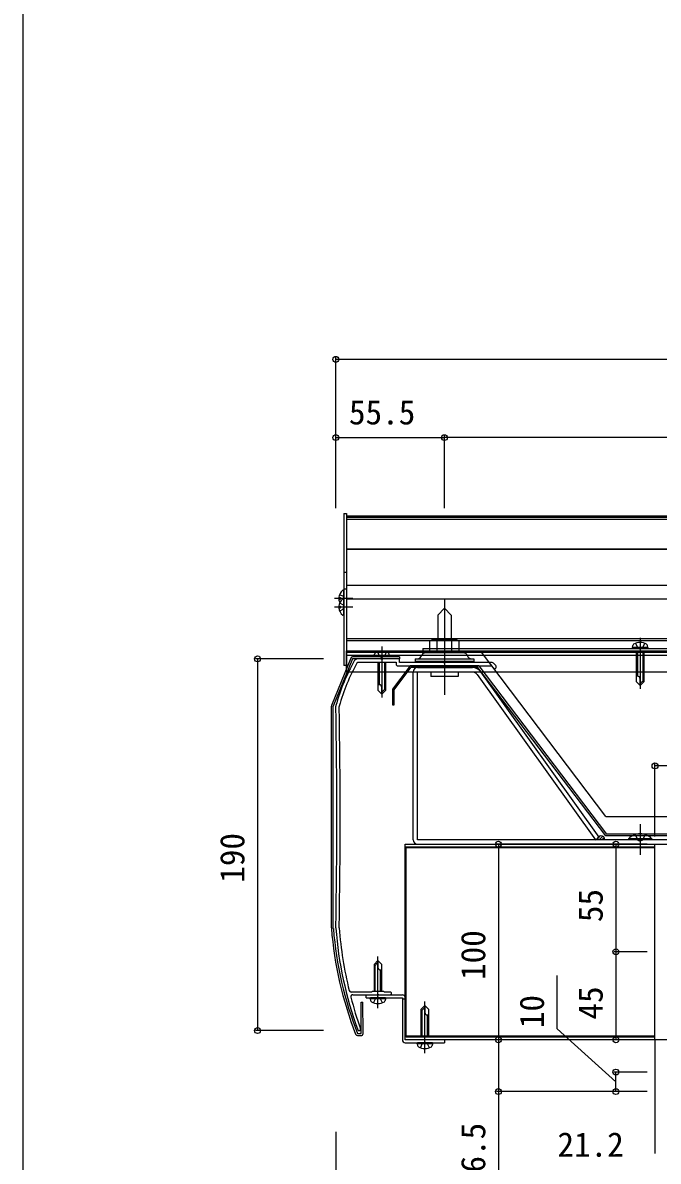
# Model space of a CAD drawing. Units: millimetres, scale not verified. Extents: x -875 to 875, y -1300 to 1294.
# Drawn here: x -875 to -550, y 130 to 712 of the extents above; entities that cross this region are included whole.
import ezdxf
from ezdxf.enums import TextEntityAlignment as Align

# ---------------------------------------------------------------- set-up
doc = ezdxf.new("R2010")
doc.units = ezdxf.units.MM
doc.header["$LTSCALE"] = 8
for name, color, linetype in [('0-3_YKK_11', 7, 'Continuous'), ('0-4_YKK_12', 2, 'Continuous'), ('0-5_YKK_13', 4, 'Continuous'), ('0-6_YKK_D', 6, 'Continuous'), ('0-7_YKK_ZWAK', 7, 'Continuous')]:
    doc.layers.add(name, color=color, linetype=linetype)
doc.styles.add('ＭＳ ゴシック', font='')
doc.styles.get('ＭＳ ゴシック').set_extended_font_data('MS Gothic')

msp = doc.modelspace()

# ---------------------------------------------------------------- linework, layer by layer
at = {"layer": '0-3_YKK_11'}
for p, q in [((-633.293, 383.765), (-634.393, 384.865)), ((-703.129, 197.058), (-703.127, 197.058))]:
    msp.add_line(p, q, dxfattribs=at)
for points in [[(-704.101, 385.205), (-703.84, 385.358), (-684.2, 385.358), (-684.2, 384.458)], [(-635.1, 385.158), (-659.042, 385.158), (-659.225, 385.038), (-659.775, 385.038), (-659.958, 385.158), (-682.5, 385.158), (-682.5, 387.058), (-691.042, 387.058), (-691.225, 386.938), (-691.775, 386.938), (-691.958, 387.058), (-703.84, 387.058)], [(-683.2, 383.458), (-635.39, 383.458), (-633.788, 381.856), (-633.293, 382.351)], [(-687.2, 216.758), (-690.2, 216.758), (-690.5, 217.058), (-696.5, 217.058), (-696.8, 216.758), (-707.195, 216.758)], [(-706.334, 215.358), (-693.958, 215.358), (-693.775, 215.478), (-693.225, 215.478), (-693.042, 215.358), (-687.2, 215.358)]]:
    msp.add_lwpolyline(points, dxfattribs=at)
msp.add_lwpolyline([(-501.9, 292.358), (-501.9, 192.358), (-551.9, 192.358), (-551.9, 292.358)], close=True, dxfattribs=at)
for centre, radius, start, end in [((-618.476, 336.923), 100, 150.58215, 164.76778), ((-618.476, 336.923), 98.3, 150.58216, 164.62558), ((-703.84, 385.058), 2, 90, 150.58215), ((-683.2, 384.458), 1, 180.00001, 269.99999), ((-635.1, 384.158), 1, 45.00003, 90.00002), ((-634, 383.058), 1, 315.00001, 44.99999), ((-3935.925, 306.303), 3221.425, 358.9913, 1.00697), ((-713.998, 362.933), 1, 164.7677, 181.00687), ((-3935.978, 306.303), 3223.178, 358.99269, 1.00262), ((-712.294, 362.72), 1, 164.6256, 181.00262), ((-713.999, 249.574), 1, 178.99132, 184.16026), ((-524.5, 263.358), 191, 184.16023, 200.16254), ((-712.298, 249.621), 1, 178.99268, 184.18356), ((-524.5, 263.358), 189.3, 184.18353, 194.01446), ((-707.195, 217.758), 1, 194.01447, 270.00002), ((-706.334, 214.358), 1, 90.00001, 194.06467), ((-687.2, 216.058), 0.7, 269.99999, 90.00001), ((-532.701, 257.858), 179.999, 194.06465, 199.42192), ((-703.127, 197.768), 0.71, 269.99997, 19.4219), ((-703.129, 197.768), 0.71, 200.16252, 270)]:
    msp.add_arc(centre, radius, start, end, dxfattribs=at)
at = {"layer": '0-4_YKK_12'}
for p, q in [((-709.5, 460.2), (-709.5, 388.948)), ((-709.5, 460.2), (-339.95, 460.2)), ((-709.5, 459.534), (-339.95, 459.534)), ((-709.5, 458.584), (-339.95, 458.584)), ((-709.5, 443.26), (-339.95, 443.26)), ((-709.5, 443.222), (-339.95, 443.222)), ((-709.5, 424.761), (-339.95, 424.761)), ((-709.5, 417.808), (-339.95, 417.808)), ((-709.5, 397.448), (-339.95, 397.448)), ((-709.5, 396.448), (-339.95, 396.448)), ((-551.9, 290.858), (-679.5, 290.858)), ((-551.9, 290.558), (-679.5, 290.558)), ((-679, 288.658), (-679.5, 288.658)), ((-679, 193.858), (-679, 290.858)), ((-679, 290.858), (-551.9, 290.858)), ((-679, 281.858), (-679.5, 281.858)), ((-679, 202.858), (-679.5, 202.858)), ((-679, 196.058), (-679.5, 196.058)), ((-551.9, 194.158), (-679.5, 194.158)), ((-551.9, 193.858), (-679.5, 193.858)), ((-679, 193.858), (-551.9, 193.858))]:
    msp.add_line(p, q, dxfattribs=at)
for points in [[(-709.5, 390.448), (-670.5, 390.448), (-339.95, 390.448)], [(-709.5, 388.948), (-639.366, 388.948), (-339.95, 388.948)], [(-339.95, 192.358), (-679.5, 192.358), (-679.5, 292.358), (-339.95, 292.358)], [(-476.9, 134.158), (-476.9, 192.358), (-551.9, 192.358), (-551.9, 134.158)]]:
    msp.add_lwpolyline(points, dxfattribs=at)
at = {"layer": '0-5_YKK_13'}
for p, q in [((-711, 461.454), (-711, 383.645)), ((-711, 431.495), (-709.5, 431.495)), ((-713.077, 420.057), (-711.212, 419.127)), ((-711.212, 419.127), (-710.603, 417.982)), ((-711, 422.958), (-709.5, 422.958)), ((-711, 414.007), (-711, 421.958)), ((-706.329, 417.982), (-715.671, 417.982)), ((-706.329, 413.582), (-715.671, 413.582)), ((-713.483, 418.407), (-712.6, 418.407)), ((-713.483, 414.007), (-712.6, 414.007)), ((-713.077, 415.907), (-712.925, 415.983)), ((-713.077, 415.657), (-711.212, 414.727)), ((-711.212, 414.727), (-710.603, 413.582)), ((-711, 417.235), (-710.603, 417.982)), ((-711, 409.606), (-711, 417.557)), ((-659.5, 417.808), (-659.5, 368.724)), ((-659.5, 413.058), (-662.9, 409.412)), ((-662.9, 409.412), (-662.9, 396.658)), ((-659.5, 413.058), (-656.1, 409.412)), ((-656.1, 409.412), (-656.1, 396.658)), ((-666, 396.658), (-667.006, 396.078)), ((-667.006, 390.158), (-667.006, 396.078)), ((-653, 396.658), (-666, 396.658)), ((-663.253, 390.158), (-663.253, 396.078)), ((-655.747, 390.158), (-655.747, 396.078)), ((-653, 396.658), (-651.994, 396.078)), ((-651.994, 390.158), (-651.994, 396.078)), ((-559.5, 397.847), (-559.5, 371.737)), ((-709.5, 391.148), (-339.95, 391.148)), ((-693.8, 390.638), (-692.645, 388.321)), ((-691.5, 393.457), (-691.5, 367.347)), ((-691.5, 390.852), (-691.5, 384.264)), ((-689.2, 390.638), (-690.355, 388.321)), ((-670.5, 392.448), (-339.95, 392.448)), ((-670.5, 392.448), (-670.5, 390.448)), ((-339.95, 390.448), (-670.5, 390.448)), ((-649.7, 390.158), (-669.3, 390.158)), ((-651.994, 390.158), (-667.006, 390.158)), ((-577, 306.448), (-640.5, 390.448)), ((-563.412, 392.948), (-563.24, 393.923)), ((-555.588, 392.948), (-563.412, 392.948)), ((-563.412, 392.948), (-563.324, 392.448)), ((-555.676, 392.448), (-563.324, 392.448)), ((-561.8, 395.028), (-560.645, 392.711)), ((-561.5, 390.448), (-561.5, 375.448)), ((-560.9, 390.448), (-560.9, 378.248)), ((-560.645, 392.711), (-559.5, 392.102)), ((-558.355, 392.711), (-559.5, 392.102)), ((-557.2, 395.028), (-558.355, 392.711)), ((-558.1, 390.448), (-558.1, 375.848)), ((-557.5, 375.448), (-557.5, 390.448)), ((-555.588, 392.948), (-555.76, 393.923)), ((-555.588, 392.948), (-555.676, 392.448)), ((-707.427, 387.433), (-717.216, 363.204)), ((-706.5, 387.058), (-716.289, 362.83)), ((-682.5, 388.058), (-706.5, 388.058)), ((-682.5, 387.058), (-706.5, 387.058)), ((-695.412, 388.558), (-695.24, 389.533)), ((-687.588, 388.558), (-695.412, 388.558)), ((-695.412, 388.558), (-695.324, 388.058)), ((-687.676, 388.058), (-695.324, 388.058)), ((-693.5, 385.358), (-693.5, 371.058)), ((-692.9, 385.358), (-692.9, 373.858)), ((-692.645, 388.321), (-691.5, 387.712)), ((-690.355, 388.321), (-691.5, 387.712)), ((-690.1, 385.358), (-690.1, 371.458)), ((-689.5, 371.058), (-689.5, 385.358)), ((-687.588, 388.558), (-687.76, 389.533)), ((-687.588, 388.558), (-687.676, 388.058)), ((-682.5, 388.058), (-682.5, 387.058)), ((-674.5, 387.158), (-673.25, 387.158)), ((-674.5, 387.158), (-674.5, 385.658)), ((-644.5, 385.658), (-674.5, 385.658)), ((-673.25, 387.158), (-645.75, 387.158)), ((-671.5, 385.658), (-671.5, 385.158)), ((-647.5, 385.658), (-647.5, 385.158)), ((-645.75, 387.158), (-644.5, 387.158)), ((-644.5, 387.158), (-644.5, 385.658)), ((-677, 383.458), (-686.079, 371.518)), ((-685.279, 371.249), (-676.603, 382.658)), ((-642.397, 382.658), (-676.603, 382.658)), ((-675.5, 294.658), (-675.5, 380.358)), ((-673.2, 382.658), (-645.224, 382.658)), ((-645.224, 380.358), (-673.2, 380.358)), ((-673.2, 294.658), (-673.2, 380.358)), ((-666.5, 380.358), (-666.5, 378.058)), ((-577, 296.658), (-642.397, 382.658)), ((-642, 383.458), (-576.603, 297.458)), ((-580.459, 295.997), (-640.914, 380.443)), ((-692.833, 373.858), (-693.5, 373.858)), ((-691.5, 369.058), (-691.5, 372.525)), ((-560.833, 378.248), (-561.5, 378.248)), ((-561.5, 375.448), (-559.5, 373.448)), ((-559.5, 373.448), (-559.5, 376.915)), ((-557.5, 376.448), (-559.5, 374.448)), ((-557.5, 375.448), (-559.5, 373.448)), ((-693.5, 371.058), (-691.5, 369.058)), ((-689.5, 372.058), (-691.5, 370.058)), ((-689.5, 371.058), (-691.5, 369.058)), ((-717.289, 249.544), (-717.289, 362.83)), ((-716.289, 249.25), (-716.289, 362.83)), ((-559.5, 302.658), (-559.5, 286.858)), ((-542.397, 297.458), (-576.603, 297.458)), ((-541.042, 294.658), (-673.2, 294.658)), ((-673.2, 292.358), (-541.042, 292.358)), ((-581.464, 295.035), (-579.877, 296.622)), ((-580.427, 294.658), (-578.627, 296.458)), ((-579.013, 294.658), (-577.863, 295.808)), ((-577.599, 294.658), (-577.502, 294.754)), ((-542, 296.658), (-577, 296.658)), ((-553.6, 294.658), (-565.4, 294.658)), ((-553.6, 295.167), (-553.6, 294.658)), ((-695.5, 230.858), (-693.5, 232.858)), ((-693.5, 208.516), (-693.5, 234.993)), ((-691.5, 230.858), (-693.5, 232.858)), ((-693.5, 232.858), (-693.5, 229.391)), ((-695.5, 229.858), (-693.5, 231.858)), ((-695.5, 230.858), (-695.5, 217.158)), ((-694.9, 217.158), (-694.9, 230.458)), ((-692.167, 228.058), (-691.5, 228.058)), ((-692.1, 217.158), (-692.1, 228.058)), ((-691.5, 217.158), (-691.5, 230.858)), ((-699.5, 215.358), (-681, 215.358)), ((-699.5, 213.858), (-699.5, 215.358)), ((-699.5, 215.358), (-681, 215.358)), ((-699.5, 213.858), (-699.5, 215.358)), ((-702.143, 211.509), (-701.143, 211.514)), ((-701.056, 195.514), (-701.143, 211.514)), ((-699.5, 213.858), (-681, 213.858)), ((-699.5, 213.858), (-681, 213.858)), ((-697.412, 213.358), (-697.24, 212.383)), ((-689.676, 213.858), (-697.324, 213.858)), ((-695.8, 211.279), (-694.645, 213.595)), ((-694.645, 213.595), (-693.5, 214.204)), ((-692.355, 213.595), (-693.5, 214.204)), ((-691.2, 211.279), (-692.355, 213.595)), ((-689.588, 213.358), (-689.76, 212.383)), ((-689.588, 213.358), (-689.676, 213.858)), ((-681, 213.858), (-681, 192.358)), ((-681, 213.858), (-681, 192.358)), ((-681, 213.358), (-679.5, 213.358)), ((-681, 213.358), (-679.5, 213.358)), ((-679.5, 192.358), (-679.5, 213.858)), ((-679.5, 192.358), (-679.5, 213.858)), ((-671.5, 207.858), (-669.5, 209.858)), ((-671.5, 207.858), (-669.5, 209.858)), ((-669.5, 185.516), (-669.5, 211.993)), ((-669.5, 185.516), (-669.5, 211.993)), ((-667.5, 207.858), (-669.5, 209.858)), ((-669.5, 209.858), (-669.5, 206.391)), ((-667.5, 207.858), (-669.5, 209.858)), ((-669.5, 209.858), (-669.5, 206.391)), ((-671.5, 206.858), (-669.5, 208.858)), ((-671.5, 206.858), (-669.5, 208.858)), ((-671.5, 207.858), (-671.5, 194.158)), ((-671.5, 207.858), (-671.5, 194.158)), ((-670.9, 194.158), (-670.9, 207.458)), ((-670.9, 194.158), (-670.9, 207.458)), ((-668.167, 205.058), (-667.5, 205.058)), ((-668.167, 205.058), (-667.5, 205.058)), ((-668.1, 194.158), (-668.1, 205.058)), ((-668.1, 194.158), (-668.1, 205.058)), ((-667.5, 194.158), (-667.5, 207.858)), ((-667.5, 194.158), (-667.5, 207.858)), ((-703.917, 194.499), (-702.051, 194.509)), ((-659.5, 192.358), (-679.5, 192.358)), ((-659.5, 192.358), (-679.5, 192.358)), ((-669.5, 186.658), (-669.5, 196.07)), ((-659.5, 192.358), (-659.5, 190.858)), ((-659.5, 192.358), (-659.5, 190.858)), ((-679.5, 190.858), (-659.5, 190.858)), ((-679.5, 190.858), (-659.5, 190.858)), ((-673.412, 190.358), (-673.24, 189.383)), ((-673.412, 190.358), (-673.24, 189.383)), ((-665.676, 190.858), (-673.324, 190.858)), ((-665.676, 190.858), (-673.324, 190.858)), ((-671.8, 188.279), (-670.645, 190.595)), ((-671.8, 188.279), (-670.645, 190.595)), ((-670.645, 190.595), (-669.5, 191.204)), ((-670.645, 190.595), (-669.5, 191.204)), ((-668.355, 190.595), (-669.5, 191.204)), ((-668.355, 190.595), (-669.5, 191.204)), ((-667.2, 188.279), (-668.355, 190.595)), ((-667.2, 188.279), (-668.355, 190.595)), ((-665.588, 190.358), (-665.76, 189.383)), ((-665.588, 190.358), (-665.76, 189.383)), ((-665.588, 190.358), (-665.676, 190.858)), ((-665.588, 190.358), (-665.676, 190.858))]:
    msp.add_line(p, q, dxfattribs=at)
for points in [[(-711, 461.454), (-709.5, 461.454), (-709.5, 383.645), (-711, 383.645)], [(-713.483, 417.557), (-712.6, 417.557), (-712.6, 418.407)], [(-713.483, 413.157), (-712.6, 413.157), (-712.6, 414.007)], [(-713.077, 411.507), (-711.212, 412.437), (-710.603, 413.582)], [(-339.95, 380.348), (-709.5, 380.348), (-709.5, 391.148)], [(-577, 306.448), (-542, 306.448), (-478.5, 390.448)], [(-677, 383.458), (-642, 383.458), (-677, 383.458)], [(-652.5, 380.358), (-652.5, 378.058), (-666.5, 378.058)], [(-642.785, 379.104), (-582.329, 294.658), (-580.459, 295.997)], [(-686.079, 371.518), (-686.079, 363.518), (-685.279, 363.518), (-685.279, 371.249)], [(-562, 297.269), (-560.645, 294.491), (-559.5, 293.882)], [(-557, 297.269), (-558.355, 294.491), (-559.5, 293.882)], [(-553.6, 295.167), (-565.4, 295.167), (-565.4, 294.658)], [(-703.923, 195.499), (-702.056, 195.509), (-702.143, 211.509)], [(-689.588, 213.358), (-697.412, 213.358), (-697.324, 213.858)], [(-665.588, 190.358), (-673.412, 190.358), (-673.324, 190.858)], [(-665.588, 190.358), (-673.412, 190.358), (-673.324, 190.858)]]:
    msp.add_lwpolyline(points, dxfattribs=at)
for centre, radius, start, end in [((-708.2, 417.982), 5.3, 127.71409, 175.40059), ((-711.274, 421.958), 0.274, 0, 127.71409), ((-708.2, 413.582), 5.3, 127.71409, 175.40059), ((-708.2, 417.982), 5.3, 184.59941, 204.5289), ((-711.274, 417.557), 0.274, 0, 127.71409), ((-708.2, 413.582), 5.3, 184.59941, 232.28591), ((-711.274, 409.606), 0.274, 232.28591, 0), ((-665.129, 393.336), 3.323, 55.61575, 124.38425), ((-659.5, 384.239), 12.419, 72.41205, 107.58795), ((-653.871, 393.336), 3.323, 55.61575, 124.38425), ((-694.354, 389.377), 0.9, 120.63591, 170), ((-691.5, 384.558), 6.5, 59.36409, 120.63591), ((-688.646, 389.377), 0.9, 10, 59.36409), ((-669.3, 388.158), 2, 90, 164.4373), ((-649.7, 388.158), 2, 15.5627, 90), ((-562.354, 393.767), 0.9, 120.63591, 170), ((-559.5, 388.948), 6.5, 59.36409, 120.63591), ((-556.646, 393.767), 0.9, 10, 59.36409), ((-706.5, 387.058), 1, 90, 158), ((-673.25, 389.258), 2.1, 270, 344.4373), ((-645.75, 389.258), 2.1, 195.5627, 270), ((-673.2, 380.358), 2.3, 90, 180), ((-645.224, 377.358), 5.3, 35.59922, 90), ((-645.224, 377.358), 3, 35.59922, 90), ((-692.833, 372.525), 1.333, 0, 90), ((-560.833, 376.915), 1.333, 0, 90), ((-716.289, 362.83), 1, 158, 180), ((-559.5, 289.426), 8.232, 44.2189, 135.7811), ((-673.2, 294.658), 2.3, 180, 270), ((-579.5, 294.658), 2, 0, 180), ((-715.289, 249.544), 2, 180, 184.47681), ((-527.997, 264.208), 189.865, 184.47681, 201.31484), ((-714.289, 249.25), 2, 180, 184.66034), ((-527.045, 264.513), 189.865, 184.66034, 201.31484), ((-692.167, 229.391), 1.333, 180, 270), ((-681, 213.858), 1.5, 0, 90), ((-681, 213.858), 1.5, 0, 90), ((-696.354, 212.54), 0.9, 190, 239.36409), ((-693.5, 217.358), 6.5, 239.36409, 300.63591), ((-690.646, 212.54), 0.9, 300.63591, 350), ((-668.167, 206.391), 1.333, 180, 270), ((-668.167, 206.391), 1.333, 180, 270), ((-703.923, 195.499), 1, 197.81167, 270.31098), ((-702.056, 195.509), 1, 270.31098, 0.31098), ((-679.5, 192.358), 1.5, 180, 270), ((-679.5, 192.358), 1.5, 180, 270), ((-672.354, 189.54), 0.9, 190, 239.36409), ((-672.354, 189.54), 0.9, 190, 239.36409), ((-669.5, 194.358), 6.5, 239.36409, 300.63591), ((-669.5, 194.358), 6.5, 239.36409, 300.63591), ((-666.646, 189.54), 0.9, 300.63591, 350), ((-666.646, 189.54), 0.9, 300.63591, 350)]:
    msp.add_arc(centre, radius, start, end, dxfattribs=at)
at = {"layer": '0-6_YKK_D'}
for p, q in [((-715, 464.2), (-715, 541.2)), ((686.2, 540.2), (-715, 540.2)), ((-715, 464.2), (-715, 501.2)), ((-659.5, 464.2), (-659.5, 501.2)), ((-659.5, 464.2), (-659.5, 501.2)), ((-715, 500.2), (-659.5, 500.2)), ((630.7, 500.2), (-659.5, 500.2)), ((-721.289, 387.058), (-756, 387.058)), ((-755, 387.058), (-755, 197.058)), ((-551.9, 296.358), (-551.9, 333.358)), ((-501.9, 332.358), (-551.9, 332.358)), ((-555.9, 292.358), (-632.9, 292.358)), ((-631.9, 292.358), (-631.9, 192.358)), ((-555.9, 292.358), (-572.9, 292.358)), ((-571.9, 292.358), (-571.9, 237.358)), ((-555.9, 237.358), (-572.9, 237.358)), ((-555.9, 237.358), (-572.9, 237.358)), ((-571.9, 237.358), (-571.9, 192.358)), ((-721.289, 197.058), (-756, 197.058)), ((-555.9, 192.358), (-632.9, 192.358)), ((-555.9, 192.358), (-632.9, 192.358)), ((-555.9, 192.358), (-572.9, 192.358)), ((-555.9, 175.858), (-572.9, 175.858)), ((-571.9, 165.858), (-571.9, 175.858)), ((-555.9, 165.858), (-632.9, 165.858)), ((-555.9, 165.858), (-572.9, 165.858)), ((-715, 145.368), (-715, -529.3))]:
    msp.add_line(p, q, dxfattribs=at)
for points in [[(-571.9, 170.858), (-601.9, 197.915), (-601.9, 225.165)], [(-631.9, 192.358), (-631.9, 165.858), (-631.9, 114.256)]]:
    msp.add_lwpolyline(points, dxfattribs=at)
for centre in [(-715, 540.2), (-715, 500.2), (-659.5, 500.2), (-659.5, 500.2), (-755, 387.058), (-551.9, 332.358), (-631.9, 292.358), (-571.9, 292.358), (-571.9, 237.358), (-571.9, 237.358), (-755, 197.058), (-631.9, 192.358), (-631.9, 192.358), (-571.9, 192.358), (-571.9, 175.858), (-631.9, 165.858), (-571.9, 165.858)]:
    msp.add_circle(centre, 1.5, dxfattribs=at)
at = {"layer": '0-7_YKK_ZWAK'}
msp.add_line((-875, 1250.2), (-875, -1299.8), dxfattribs=at)

# ---------------------------------------------------------------- texts
at = {"layer": '0-6_YKK_D', "style": 'ＭＳ ゴシック'}
for s, p in [('55.5', (-708.307, 503.2)), ('21.2', (-601.758, 128.858))]:
    msp.add_text(s, height=12.46, dxfattribs=at).set_placement(p, align=Align.BOTTOM_LEFT)
for s, p in [('190', (-758, 272.643)), ('55', (-574.9, 252.494)), ('100', (-634.9, 222.943)), ('45', (-574.9, 202.688)), ('10', (-604.9, 198.307)), ('26.5', (-634.9, 116))]:
    msp.add_text(s, height=12.46, rotation=90, dxfattribs=at).set_placement(p, align=Align.BOTTOM_LEFT)

doc.saveas('drawing.dxf')
